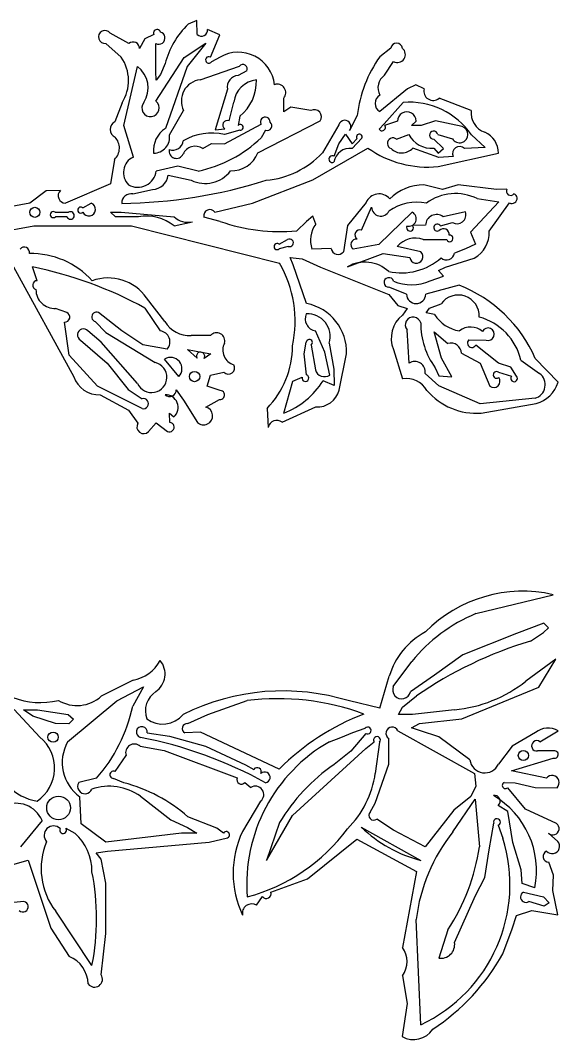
# Model space of a CAD drawing. Extents: x 0.1 to 7.7, y 0.72 to 10.33.
# Drawn here: x 2.095 to 3.735, y 7.114 to 10.216 of the extents above; entities that cross this region are included whole.
import ezdxf

# ---------------------------------------------------------------- set-up
doc = ezdxf.new("R2010")
doc.units = 0

msp = doc.modelspace()

# ---------------------------------------------------------------- linework, layer by layer
at = {"layer": 'Default', "color": 162, "linetype": 'CONTINUOUS'}
for p, q in [((2.631255, 10.215806), (2.604823, 10.204139)), ((2.63284, 10.17305), (2.631255, 10.215806)), ((2.42488, 10.145133), (2.367424, 10.176746)), ((2.500838, 10.172779), (2.472882, 10.159623)), ((2.701389, 10.171462), (2.663826, 10.188553)), ((2.354114, 10.145921), (2.401668, 10.10398)), ((2.472882, 10.159623), (2.456924, 10.130287)), ((2.506944, 10.060118), (2.506816, 10.145728)), ((2.5928, 10.10322), (2.658957, 10.146425)), ((2.658957, 10.146425), (2.601821, 10.075753)), ((2.673065, 10.103827), (2.701389, 10.171462)), ((3.221417, 10.131322), (3.188078, 10.105405)), ((2.506463, 9.970221), (2.5928, 10.10322)), ((2.534722, 10.084256), (2.520639, 10.051408)), ((2.702504, 10.104161), (2.676267, 10.090129)), ((3.202557, 10.049213), (3.229836, 10.090796)), ((2.409722, 9.895893), (2.450872, 10.07569)), ((2.508028, 10.034033), (2.506944, 10.060118)), ((2.520639, 10.051408), (2.508028, 10.034033)), ((2.601821, 10.075753), (2.535688, 9.887035)), ((2.641062, 10.035216), (2.760814, 10.076421)), ((2.783735, 10.0619), (2.756866, 10.04857)), ((3.298059, 10.019781), (3.27271, 10.007863)), ((3.322908, 10.007571), (3.298059, 10.019781)), ((2.724261, 10.006587), (2.686902, 9.882883)), ((3.27271, 10.007863), (3.188036, 9.938551)), ((2.403909, 9.965087), (2.382084, 9.907469)), ((2.72948, 9.910135), (2.743862, 9.96683)), ((2.895788, 9.937578), (2.895833, 9.979244)), ((3.201684, 9.901296), (3.25929, 9.966269)), ((3.465662, 9.941755), (3.368346, 9.979199)), ((2.548323, 9.867743), (2.591283, 9.942)), ((2.917438, 9.952081), (2.895788, 9.937578)), ((2.978666, 9.94174), (2.917438, 9.952081)), ((3.119074, 9.926721), (3.095551, 9.880305)), ((2.438266, 9.800016), (2.409722, 9.895893)), ((2.716031, 9.840309), (2.826961, 9.899543)), ((2.761788, 9.924043), (2.756858, 9.895956)), ((2.817396, 9.812922), (3.00705, 9.909866)), ((3.063168, 9.89813), (3.013247, 9.812659)), ((3.18611, 9.885198), (3.201684, 9.901296)), ((3.242289, 9.90922), (3.202448, 9.896411)), ((3.284716, 9.895871), (3.298479, 9.909635)), ((3.313432, 9.895865), (3.284716, 9.895871)), ((3.357404, 9.909754), (3.313432, 9.895865)), ((3.43813, 9.89275), (3.357404, 9.909754)), ((2.686902, 9.882883), (2.716298, 9.886076)), ((2.762463, 9.881408), (2.715369, 9.868187)), ((2.839931, 9.881484), (2.826897, 9.858357)), ((3.063042, 9.840679), (3.083262, 9.869823)), ((3.083262, 9.869823), (3.103803, 9.840004)), ((3.239094, 9.854198), (3.276427, 9.868666)), ((3.364221, 9.868087), (3.409095, 9.855722)), ((3.46676, 9.867465), (3.50831, 9.829524)), ((2.64925, 9.82642), (2.676145, 9.84129)), ((2.676145, 9.84129), (2.716031, 9.840309)), ((3.049163, 9.802481), (3.063042, 9.840679)), ((3.103803, 9.840004), (3.118711, 9.856029)), ((3.133362, 9.857559), (3.103967, 9.826241)), ((3.381711, 9.826226), (3.352015, 9.854072)), ((2.984463, 9.730144), (3.151471, 9.827335)), ((3.368056, 9.798642), (3.288326, 9.827449)), ((3.351917, 9.827368), (3.365768, 9.811368)), ((3.365564, 9.770865), (3.548633, 9.811708)), ((3.365768, 9.811368), (3.381711, 9.826226)), ((3.410749, 9.80199), (3.368056, 9.798642)), ((3.50831, 9.829524), (3.445346, 9.82642)), ((2.381035, 9.792954), (2.368643, 9.718852)), ((2.573246, 9.771885), (2.507816, 9.75747)), ((2.635163, 9.756976), (2.573246, 9.771885)), ((2.544297, 9.744657), (2.614551, 9.729198)), ((2.368643, 9.718852), (2.231845, 9.659569)), ((2.801092, 9.659753), (2.984463, 9.730144)), ((3.378827, 9.70142), (3.322266, 9.715309)), ((3.426034, 9.715309), (3.378827, 9.70142)), ((3.542716, 9.700799), (3.426034, 9.715309)), ((2.173168, 9.696841), (2.123582, 9.659184)), ((2.216303, 9.698135), (2.173168, 9.696841)), ((2.436655, 9.687531), (2.496877, 9.70142)), ((3.574869, 9.702226), (3.542716, 9.700799)), ((2.123582, 9.659184), (1.969702, 9.631563)), ((2.284199, 9.645873), (2.310309, 9.659883)), ((2.686207, 9.631975), (2.801092, 9.659753)), ((3.146482, 9.66149), (3.090209, 9.591834)), ((3.132657, 9.577626), (3.162961, 9.647257)), ((3.484022, 9.673642), (3.550166, 9.66395)), ((3.520833, 9.574281), (3.58298, 9.660561)), ((3.550166, 9.66395), (3.520835, 9.631787)), ((2.200866, 9.631984), (2.240995, 9.631975)), ((2.236297, 9.618086), (2.201389, 9.618086)), ((2.368932, 9.63256), (2.400769, 9.631975)), ((2.383707, 9.618086), (2.368932, 9.63256)), ((2.454156, 9.618086), (2.383707, 9.618086)), ((2.400769, 9.631975), (2.562044, 9.618449)), ((2.70221, 9.604219), (2.653044, 9.617358)), ((2.984464, 9.619759), (2.965443, 9.604196)), ((2.993056, 9.595802), (2.984464, 9.619759)), ((3.286528, 9.632068), (3.184622, 9.533745)), ((3.448555, 9.63298), (3.380989, 9.618086)), ((3.520835, 9.631787), (3.464313, 9.571352)), ((2.0191, 9.569816), (2.135377, 9.590308)), ((2.135377, 9.590308), (2.4329, 9.590308)), ((2.4329, 9.590308), (2.882608, 9.477194)), ((2.5625, 9.590308), (2.617948, 9.603018)), ((2.965443, 9.604196), (2.935204, 9.575466)), ((3.090209, 9.591834), (3.077399, 9.511331)), ((3.327057, 9.59258), (3.288289, 9.591337)), ((3.372136, 9.590308), (3.409115, 9.600833)), ((3.464313, 9.571352), (3.478819, 9.534484)), ((2.881422, 9.534762), (2.907531, 9.548772)), ((2.909676, 9.528041), (2.881944, 9.520864)), ((3.039996, 9.521397), (2.981317, 9.519931)), ((3.184622, 9.533745), (3.106859, 9.519869)), ((3.312894, 9.511269), (3.241322, 9.527496)), ((3.320111, 9.548642), (3.391592, 9.548642)), ((3.448476, 9.521075), (3.414851, 9.507935)), ((3.478819, 9.534484), (3.448476, 9.521075)), ((2.915585, 9.493977), (2.952038, 9.490235)), ((2.924387, 9.472354), (2.915585, 9.493977)), ((2.952038, 9.490235), (3.00755, 9.465308)), ((3.089675, 9.466154), (3.198403, 9.506975)), ((3.198403, 9.506975), (3.279076, 9.493999)), ((3.387639, 9.465308), (3.475426, 9.492058)), ((2.073773, 9.466296), (2.257218, 9.131616)), ((2.145952, 9.423769), (2.131704, 9.465519)), ((2.965472, 9.354022), (2.924387, 9.472354)), ((3.00755, 9.465308), (3.215684, 9.381349)), ((3.366751, 9.454252), (3.387639, 9.465308)), ((3.341103, 9.423641), (3.381791, 9.437395)), ((3.381791, 9.437395), (3.366751, 9.454252)), ((3.269103, 9.382831), (3.215427, 9.403556)), ((3.429289, 9.409752), (3.327736, 9.382732)), ((2.534285, 9.299342), (2.478565, 9.371505)), ((3.215684, 9.381349), (3.243259, 9.348281)), ((2.235793, 9.32714), (2.201888, 9.33942)), ((2.473645, 9.340586), (2.52034, 9.270855)), ((3.243259, 9.348281), (3.271717, 9.338847)), ((3.271717, 9.338847), (3.25701, 9.319145)), ((3.328709, 9.325462), (3.339159, 9.339748)), ((3.339159, 9.339748), (3.374594, 9.353487)), ((2.403401, 9.270987), (2.332643, 9.32709)), ((3.354347, 9.320383), (3.328709, 9.325462)), ((2.242631, 9.196907), (2.228624, 9.297858)), ((2.322649, 9.299205), (2.354594, 9.266186)), ((3.276963, 9.172778), (3.270833, 9.274083)), ((2.277939, 9.243117), (2.358328, 9.173133)), ((2.340303, 9.236269), (2.300299, 9.270945)), ((2.354594, 9.266186), (2.504676, 9.17459)), ((2.467008, 9.22834), (2.403401, 9.270987)), ((2.673261, 9.256974), (2.614062, 9.256974)), ((3.020833, 9.206458), (2.99213, 9.271374)), ((3.375864, 9.187701), (3.353163, 9.268053)), ((3.353163, 9.268053), (3.39524, 9.232692)), ((3.459313, 9.243716), (3.51149, 9.243085)), ((2.45143, 9.111348), (2.340303, 9.236269)), ((2.541224, 9.215307), (2.467008, 9.22834)), ((2.631944, 9.187529), (2.603406, 9.214138)), ((2.603406, 9.214138), (2.645354, 9.205771)), ((2.957921, 9.201501), (2.964438, 9.236757)), ((2.979117, 9.227913), (2.992216, 9.15219)), ((3.034248, 9.234061), (3.048611, 9.154868)), ((3.229167, 9.214509), (3.256959, 9.125104)), ((3.549207, 9.172335), (3.479793, 9.227681)), ((2.329425, 9.10318), (2.242631, 9.196907)), ((2.576389, 9.131974), (2.533427, 9.184736)), ((2.645354, 9.205771), (2.673742, 9.201277)), ((2.673742, 9.201277), (2.653411, 9.18685)), ((2.965278, 9.136878), (2.957921, 9.201501)), ((3.035726, 9.136467), (3.020833, 9.206458)), ((3.064435, 9.090968), (3.086628, 9.200843)), ((3.406946, 9.130973), (3.375864, 9.187701)), ((3.436896, 9.202771), (3.493758, 9.172464)), ((3.617451, 9.181752), (3.674056, 9.141292)), ((3.730195, 9.114581), (3.66101, 9.186937)), ((2.358328, 9.173133), (2.422961, 9.093137)), ((3.048611, 9.154868), (3.049164, 9.105001)), ((3.356207, 9.159087), (3.367062, 9.134656)), ((3.493758, 9.172464), (3.522795, 9.103293)), ((3.586336, 9.160776), (3.549207, 9.172335)), ((3.604254, 9.133718), (3.586336, 9.160776)), ((2.662514, 9.103194), (2.673145, 9.13678)), ((2.673145, 9.13678), (2.713903, 9.145863)), ((2.895833, 9.020862), (2.923744, 9.118204)), ((2.923744, 9.118204), (2.952039, 9.130223)), ((3.049164, 9.105001), (3.015368, 9.118645)), ((3.368023, 9.104227), (3.326014, 9.141702)), ((3.367062, 9.134656), (3.406946, 9.130973)), ((3.549035, 9.145194), (3.588371, 9.132866)), ((2.465278, 9.034751), (2.329425, 9.10318)), ((2.422961, 9.093137), (2.464638, 9.064169)), ((2.568891, 9.092036), (2.591198, 9.060461)), ((2.702779, 9.089697), (2.662514, 9.103194)), ((3.493056, 9.04864), (3.368023, 9.104227)), ((2.336947, 9.076418), (2.423951, 9.029563)), ((2.591198, 9.060461), (2.633004, 8.992424)), ((2.659304, 9.039222), (2.700423, 9.062558)), ((3.660325, 9.065937), (3.493056, 9.04864)), ((2.423951, 9.029563), (2.452402, 8.990115)), ((2.844938, 9.035182), (2.848341, 8.977488)), ((2.891027, 8.993084), (2.993475, 9.039475)), ((3.496626, 9.020862), (3.663872, 9.049659)), ((2.548766, 9.021005), (2.561836, 9.009503)), ((2.549653, 8.992543), (2.548766, 9.021005)), ((2.484718, 8.964734), (2.507576, 8.991529)), ((2.507576, 8.991529), (2.542247, 8.965306)), ((3.479671, 8.410651), (3.715509, 8.468376)), ((3.687056, 8.381971), (3.603589, 8.350563)), ((3.701143, 8.367879), (3.687056, 8.381971)), ((3.603589, 8.350563), (3.440729, 8.285772)), ((3.646344, 8.327342), (3.685908, 8.353558)), ((3.685908, 8.353558), (3.701143, 8.367879)), ((3.440729, 8.285772), (3.353934, 8.223432)), ((3.22909, 8.189153), (3.285311, 8.265195)), ((3.72357, 8.271778), (3.632437, 8.205679)), ((3.671842, 8.186875), (3.72357, 8.271778)), ((3.188469, 8.123097), (3.216894, 8.219999)), ((3.353934, 8.223432), (3.281128, 8.173055)), ((2.437463, 8.208546), (2.340788, 8.15974)), ((2.388019, 8.145213), (2.469027, 8.187845)), ((2.469027, 8.187845), (2.4365, 8.129211)), ((3.256659, 8.126486), (3.299662, 8.160292)), ((3.437163, 8.090304), (3.671842, 8.186875)), ((2.237961, 8.020503), (2.388019, 8.145213)), ((2.665184, 8.104193), (2.784212, 8.145868)), ((3.188469, 8.123097), (3.095424, 8.144901)), ((3.244765, 8.103341), (3.256659, 8.126486)), ((2.075726, 8.118563), (2.153957, 8.03498)), ((2.132307, 8.099136), (2.104393, 8.118282)), ((2.104393, 8.118282), (2.146578, 8.118082)), ((2.201389, 8.076415), (2.132307, 8.099136)), ((2.146578, 8.118082), (2.240112, 8.104193)), ((2.240112, 8.104193), (2.256248, 8.089869)), ((2.603568, 8.076427), (2.665184, 8.104193)), ((3.287254, 8.104193), (3.244765, 8.103341)), ((3.41492, 8.118082), (3.287254, 8.104193)), ((2.241626, 8.075633), (2.201389, 8.076415)), ((2.256248, 8.089869), (2.241626, 8.075633)), ((3.283968, 8.063681), (3.309164, 8.076415)), ((3.312116, 8.053573), (3.283968, 8.063681)), ((3.309164, 8.076415), (3.437163, 8.090304)), ((2.480421, 8.047908), (2.547979, 8.037842)), ((2.547979, 8.037842), (2.657602, 8.007899)), ((2.642692, 8.049658), (2.594609, 8.047625)), ((2.881944, 7.937525), (2.642692, 8.049658)), ((3.034855, 8.020978), (3.069553, 8.033971)), ((3.069553, 8.033971), (3.105581, 8.048577)), ((3.145171, 8.046047), (3.099704, 7.992076)), ((3.105581, 8.048577), (3.143636, 8.062526)), ((3.242842, 8.054502), (3.476209, 7.924649)), ((3.36714, 8.03535), (3.312116, 8.053573)), ((3.461977, 7.965917), (3.36714, 8.03535)), ((3.661815, 8.048517), (3.590623, 8.007237)), ((3.675052, 8.020797), (3.730832, 8.053845)), ((2.459184, 8.00697), (2.531571, 7.994102)), ((2.657602, 8.007899), (2.779667, 7.950913)), ((3.145781, 8.000286), (3.170651, 8.020217)), ((3.1875, 8.019084), (3.174311, 7.924613)), ((3.215278, 7.952886), (3.215278, 8.030713)), ((3.590623, 8.007237), (3.549194, 7.952647)), ((2.382774, 7.93005), (2.416099, 7.979305)), ((2.531571, 7.994102), (2.753941, 7.910762)), ((2.922694, 7.796585), (3.145781, 8.000286)), ((3.099704, 7.992076), (3.048773, 7.951603)), ((3.588578, 7.931831), (3.715505, 7.971097)), ((3.716973, 7.993164), (3.668145, 7.993081)), ((2.779667, 7.950913), (2.804837, 7.936674)), ((3.173611, 7.834255), (3.215278, 7.952886)), ((2.326568, 7.909959), (2.272073, 7.896582)), ((2.409571, 7.896032), (2.378045, 7.909408)), ((3.476209, 7.924649), (3.480194, 7.885802)), ((3.694854, 7.909748), (3.588578, 7.931831)), ((2.777478, 7.896583), (2.795444, 7.881727)), ((3.480194, 7.885802), (3.465037, 7.853992)), ((3.566556, 7.89688), (3.599606, 7.895859)), ((3.631309, 7.81557), (3.576968, 7.880758)), ((3.599606, 7.895859), (3.66037, 7.881496)), ((3.66037, 7.881496), (3.72735, 7.881095)), ((2.280002, 7.771279), (2.275214, 7.853717)), ((2.4599, 7.855131), (2.552316, 7.783719)), ((3.465037, 7.853992), (3.413284, 7.813111)), ((2.825179, 7.839725), (2.770316, 7.748247)), ((3.1588, 7.806972), (3.173611, 7.834255)), ((3.410334, 7.7464), (3.478593, 7.845859)), ((3.478593, 7.845859), (3.491212, 7.700758)), ((3.577396, 7.808094), (3.54806, 7.827215)), ((3.725507, 7.771887), (3.631309, 7.81557)), ((2.692247, 7.757427), (2.604289, 7.792307)), ((2.843379, 7.659512), (2.922694, 7.796585)), ((3.22947, 7.751581), (3.178552, 7.785233)), ((3.413284, 7.813111), (3.326389, 7.701414)), ((3.592186, 7.714643), (3.577396, 7.808094)), ((2.161112, 7.781527), (2.094702, 7.701001)), ((2.233103, 7.757994), (2.260141, 7.742457)), ((2.354167, 7.715302), (2.280002, 7.771279)), ((2.552316, 7.783719), (2.603502, 7.759485)), ((2.603502, 7.759485), (2.631928, 7.743064)), ((2.712749, 7.742914), (2.692247, 7.757427)), ((2.882488, 7.774764), (2.843379, 7.659512)), ((3.131607, 7.760857), (3.3125, 7.659747)), ((3.520833, 7.692024), (3.534604, 7.77293)), ((3.548222, 7.766597), (3.5625, 7.727704)), ((2.584785, 7.74308), (2.354167, 7.715302)), ((2.631928, 7.743064), (2.584785, 7.74308)), ((2.668731, 7.715302), (2.724698, 7.72873)), ((2.967682, 7.604038), (3.118544, 7.724896)), ((3.118544, 7.724896), (3.299476, 7.625863)), ((3.326389, 7.701414), (3.22947, 7.751581)), ((3.72933, 7.717801), (3.700981, 7.742566)), ((2.359892, 7.687525), (2.668731, 7.715302)), ((3.507973, 7.607824), (3.520833, 7.692024)), ((3.618056, 7.631319), (3.592186, 7.714643)), ((2.012908, 7.631338), (2.118101, 7.660968)), ((2.118101, 7.660968), (2.187609, 7.453396)), ((2.324825, 7.683262), (2.359892, 7.687525)), ((2.340626, 7.663711), (2.324825, 7.683262)), ((2.354167, 7.590968), (2.340626, 7.663711)), ((3.621319, 7.589278), (3.618056, 7.631319)), ((3.7163, 7.614884), (3.702319, 7.654272)), ((2.85613, 7.563427), (2.967682, 7.604038)), ((3.299476, 7.625863), (3.256944, 7.394711)), ((3.478801, 7.552728), (3.507973, 7.607824)), ((3.714367, 7.568196), (3.7163, 7.614884)), ((2.354167, 7.437701), (2.354167, 7.590968)), ((3.659722, 7.576413), (3.621319, 7.589278)), ((3.729934, 7.494461), (3.714367, 7.568196)), ((2.813161, 7.523488), (2.831305, 7.549612)), ((3.415381, 7.409999), (3.478801, 7.552728)), ((3.624959, 7.563293), (3.686326, 7.549337)), ((3.686326, 7.549337), (3.70298, 7.530267)), ((2.105188, 7.534779), (1.961686, 7.520857)), ((2.3125, 7.340301), (2.202204, 7.505415)), ((3.603557, 7.492145), (3.650227, 7.507376)), ((3.6875, 7.520857), (3.641242, 7.534746)), ((3.650227, 7.507376), (3.729934, 7.494461)), ((3.70298, 7.530267), (3.6875, 7.520857)), ((3.3125, 7.159745), (3.298611, 7.480145)), ((3.59097, 7.451846), (3.603557, 7.492145)), ((2.187609, 7.453396), (2.243478, 7.367769)), ((3.394827, 7.448556), (3.367448, 7.362281)), ((3.562333, 7.375863), (3.59097, 7.451846)), ((2.340257, 7.311715), (2.354167, 7.437701)), ((3.256944, 7.308986), (3.270833, 7.223947)), ((3.270833, 7.223947), (3.256077, 7.124164))]:
    msp.add_line(p, q, dxfattribs=at)
for centre, radius in [((2.138744, 9.631783), 0.015291), ((2.624655, 9.131981), 0.015693), ((2.194099, 8.034756), 0.015693), ((3.624655, 7.9792), 0.015384), ((2.210784, 7.819469), 0.035971)]:
    msp.add_circle(centre, radius, dxfattribs=at)
for centre, radius, start, end in [((2.788179, 10.016486), 0.262361, 134.33627, 165.030144), ((2.351673, 10.165261), 0.019494, 36.09769, 277.193494), ((2.510524, 10.177257), 0.010671, 16.298594, 204.814323), ((2.515861, 10.162154), 0.018751, 241.160886, 434.836255), ((2.645511, 10.186441), 0.018436, 226.580506, 366.577417), ((2.437629, 10.130645), 0.019298, 358.93597, 491.348475), ((3.239137, 10.128297), 0.017977, 7.878898, 170.31365), ((2.757499, 10.008016), 0.110762, 6.268596, 119.770141), ((3.241624, 10.111976), 0.02424, 240.902435, 410.800723), ((2.297315, 10.032832), 0.1263, 327.562184, 394.286334), ((2.667972, 10.095413), 0.009835, 58.813027, 327.498905), ((2.771361, 10.067719), 0.013674, 334.817516, 500.472246), ((3.51125, 9.877937), 0.395198, 144.859786, 172.909272), ((2.401193, 10.010266), 0.082148, 327.142586, 412.789189), ((2.759951, 10.012521), 0.03618, 94.891825, 189.439821), ((3.229928, 10.010318), 0.047561, 125.134224, 208.255385), ((2.64957, 9.970772), 0.065002, 97.521315, 206.2721), ((2.821137, 9.957586), 0.077826, 96.370855, 173.178164), ((2.678297, 10.029267), 0.134324, 308.430495, 362.416996), ((2.876336, 9.99596), 0.025682, 319.392159, 469.887837), ((3.201729, 9.963177), 0.028177, 119.07937, 240.923972), ((3.350073, 10.000505), 0.028069, 165.420027, 310.616789), ((2.490681, 9.949128), 0.026343, 141.030249, 413.194056), ((3.277877, 9.738073), 0.228952, 34.412545, 94.656722), ((2.988643, 9.92205), 0.022074, 326.496669, 476.873345), ((3.270384, 9.909454), 0.028096, 0.369623, 180.478427), ((3.530291, 9.935845), 0.064898, 174.774598, 248.961762), ((2.394372, 9.884085), 0.026416, 117.719665, 243.566623), ((2.723856, 9.897576), 0.013761, 65.875889, 236.687793), ((2.763633, 9.890213), 0.008882, 262.42962, 499.710578), ((2.839516, 9.907141), 0.014675, 356.65568, 571.183276), ((2.845184, 9.894955), 0.014459, 248.696016, 411.594442), ((3.081394, 9.892914), 0.018957, 318.311216, 524.029566), ((3.194985, 9.889775), 0.009986, 207.282156, 401.643122), ((2.578578, 9.820706), 0.078988, 122.887429, 186.48804), ((2.499728, 9.860859), 0.04908, 270.428869, 368.062791), ((2.675861, 9.706631), 0.166317, 76.258068, 121.107388), ((3.125573, 9.861231), 0.008611, 334.755345, 577.167595), ((3.344132, 9.902781), 0.075814, 206.742883, 275.894297), ((3.351767, 9.866611), 0.012542, 6.757907, 271.134124), ((3.430754, 9.868636), 0.025217, 210.805173, 432.991787), ((3.481069, 9.812869), 0.067574, 359.015439, 427.441152), ((2.348244, 9.827477), 0.047614, 313.526168, 403.795953), ((2.55832, 9.852547), 0.03181, 250.274804, 353.65303), ((2.627171, 9.791066), 0.041682, 58.015759, 154.14132), ((2.551781, 10.146665), 0.39851, 282.077519, 313.65867), ((3.228006, 9.841512), 0.016849, 48.847208, 250.143675), ((3.430554, 9.810655), 0.021618, 46.823598, 203.629428), ((2.569316, 9.818105), 0.022193, 168.303576, 336.470439), ((2.736089, 9.845546), 0.087608, 268.551928, 338.136996), ((2.818335, 9.995082), 0.266962, 275.150358, 316.895741), ((3.043566, 9.793783), 0.010343, 57.237957, 299.19443), ((3.098046, 9.776467), 0.050125, 83.216073, 170.484793), ((3.334428, 10.086896), 0.317562, 234.821201, 275.62681), ((3.254447, 9.858303), 0.045823, 225.41948, 317.675615), ((2.460961, 9.752469), 0.052687, 115.516401, 224.853517), ((2.451286, 9.765203), 0.057056, 240.983893, 352.21053), ((2.496044, 9.749956), 0.048543, 270.982868, 353.733338), ((2.656653, 9.816416), 0.096848, 244.232512, 322.877868), ((2.385254, 11.179841), 1.52094, 270.66416, 287.487804), ((3.320987, 9.570503), 0.144811, 89.493769, 135.305545), ((2.232187, 9.682122), 0.022555, 134.767667, 269.132636), ((2.431084, 9.659873), 0.028213, 78.610118, 181.766884), ((3.185481, 9.645724), 0.042065, 39.274203, 157.988563), ((3.41839, 9.539643), 0.149209, 63.90463, 126.391748), ((3.585932, 9.695994), 0.012698, 150.605771, 321.628732), ((3.590316, 9.673923), 0.015243, 241.232317, 428.56473), ((2.278315, 9.638693), 0.009283, 50.664489, 313.643553), ((2.302858, 9.641031), 0.020271, 206.534076, 428.435104), ((3.190924, 9.648371), 0.027985, 182.281679, 332.963114), ((3.300801, 9.515516), 0.147136, 78.607856, 125.265374), ((2.194982, 9.624804), 0.009283, 50.664489, 313.643553), ((2.247017, 9.6222), 0.011482, 200.992453, 481.635784), ((2.477363, 9.483423), 0.136648, 51.461766, 99.77805), ((2.604301, 9.662559), 0.061085, 226.228805, 282.910085), ((2.670998, 9.621552), 0.018437, 34.424252, 193.149549), ((3.275907, 9.612045), 0.022665, 256.405613, 422.055901), ((3.360622, 9.591381), 0.033586, 52.668368, 177.953001), ((3.422847, 9.624253), 0.027149, 239.615027, 378.751655), ((2.88335, 10.113666), 0.540692, 250.426514, 275.503268), ((3.065244, 9.545789), 0.08782, 145.285466, 197.124531), ((3.279837, 9.585279), 0.010399, 152.904103, 395.632807), ((3.362849, 9.585198), 0.0106, 28.822275, 304.091055), ((3.12757, 9.563043), 0.015445, 70.768361, 235.79983), ((3.295135, 9.484343), 0.068979, 68.772275, 141.274011), ((3.381635, 9.564621), 0.017441, 351.003332, 497.430259), ((3.400833, 9.552192), 0.009899, 201.019703, 461.487103), ((3.43185, 9.569772), 0.089097, 299.279959, 362.900531), ((2.106146, 9.509714), 0.016172, 348.29963, 501.23453), ((2.875537, 9.527582), 0.009283, 50.664489, 313.643553), ((2.913598, 9.538923), 0.011567, 250.177997, 481.633336), ((3.061001, 9.524924), 0.021299, 189.531894, 320.343899), ((3.117175, 9.533367), 0.016989, 84.210989, 232.61001), ((2.12635, 9.254511), 0.251961, 42.160137, 90.993355), ((3.253475, 9.630913), 0.183513, 257.98642, 311.31879), ((3.299026, 9.496679), 0.020129, 187.651766, 406.451495), ((3.390754, 9.511319), 0.024334, 228.529018, 352.006378), ((1.89037, 8.274581), 1.215145, 61.314313, 78.544595), ((2.5782, 9.299904), 0.352273, 347.85127, 390.2169), ((3.142553, 9.374199), 0.106075, 46.717365, 119.900425), ((2.361385, 9.288191), 0.14378, 35.412481, 109.613428), ((3.215528, 9.418351), 0.014795, 16.20168, 269.608195), ((2.145854, 9.409852), 0.013917, 89.597206, 254.592713), ((3.284094, 9.550113), 0.138727, 246.931293, 294.264233), ((3.279342, 9.021913), 0.415816, 23.382376, 68.8624), ((2.198404, 9.395565), 0.056253, 179.113536, 273.551661), ((3.298421, 9.383468), 0.029324, 181.244705, 358.562014), ((3.426611, 9.31602), 0.064105, 357.47602, 504.235347), ((2.937413, 9.207326), 0.149355, 357.512179, 439.171632), ((2.229835, 9.31308), 0.01527, 265.453965, 427.035197), ((2.326545, 9.313542), 0.014857, 65.766347, 254.794394), ((2.997691, 9.30757), 0.036621, 155.939447, 261.265071), ((2.968652, 9.254063), 0.068578, 343.04145, 453.678306), ((3.312862, 9.24826), 0.090244, 128.235355, 201.962466), ((3.289451, 9.289044), 0.023885, 15.206582, 218.785524), ((3.449801, 9.38375), 0.114572, 213.577853, 260.160108), ((3.44249, 9.139857), 0.179907, 13.46601, 74.471633), ((2.286547, 9.259098), 0.018151, 40.744465, 241.690417), ((2.608721, 9.343208), 0.086399, 210.511512, 273.544359), ((3.543775, 9.29439), 0.231277, 179.772399, 215.805082), ((3.464274, 9.227706), 0.054974, 48.897844, 128.274906), ((3.51742, 9.260985), 0.018857, 251.669124, 514.406874), ((2.516321, 9.237644), 0.033453, 318.109416, 443.098348), ((2.691712, 9.240721), 0.024588, 343.42085, 498.624187), ((2.973679, 9.235491), 0.009327, 305.664356, 532.195245), ((3.468025, 9.233746), 0.01324, 131.147523, 332.732096), ((2.75698, 9.212616), 0.046732, 153.173683, 253.800122), ((2.647034, 9.226918), 0.275552, 315.906904, 359.760943), ((3.403898, 9.200788), 0.033058, 3.439108, 105.18223), ((2.552079, 9.156051), 0.034216, 315.274888, 483.034282), ((2.64289, 9.19391), 0.01267, 326.136666, 570.240404), ((2.493999, 9.129543), 0.046295, 203.143994, 436.665751), ((2.727924, 9.158173), 0.018658, 221.284619, 390.844609), ((3.019751, 9.160322), 0.02871, 196.453519, 303.8092), ((3.294528, 9.146254), 0.031813, 351.773797, 483.513197), ((2.334407, 9.157929), 0.08155, 198.823323, 271.784756), ((2.805235, 9.253567), 0.249719, 291.272197, 327.296193), ((2.961804, 9.127292), 0.010196, 163.296311, 430.078782), ((3.267829, 9.051901), 0.074005, 30.914652, 98.446302), ((3.53493, 9.1175), 0.018683, 229.496376, 398.152897), ((3.543123, 9.136892), 0.010192, 54.544173, 309.617758), ((3.596666, 9.126695), 0.010339, 143.355193, 402.78332), ((3.648291, 9.107058), 0.042846, 286.31171, 413.033872), ((2.548512, 9.091602), 0.020384, 227.781561, 361.219263), ((2.702107, 9.076084), 0.01363, 262.901726, 447.174416), ((2.997399, 9.108708), 0.069344, 266.756664, 345.176939), ((3.481719, 9.217551), 0.197253, 220.318176, 274.333964), ((3.636435, 9.144026), 0.098275, 286.211473, 342.565494), ((2.468946, 9.049547), 0.015244, 256.076801, 466.415864), ((2.536142, 9.038091), 0.038438, 311.947341, 451.978476), ((2.651852, 9.012621), 0.027625, 226.978525, 434.351965), ((2.874734, 8.971465), 0.027072, 52.995612, 167.144825), ((2.46967, 8.978838), 0.020624, 146.85499, 316.85366), ((2.548328, 8.978278), 0.014326, 244.882173, 444.693366), ((3.622636, 8.064074), 0.414832, 77.062879, 135.485382), ((3.676534, 7.945021), 0.505536, 112.918087, 140.703363), ((3.432114, 8.156867), 0.224289, 117.995999, 163.651512), ((4.003435, 7.142998), 1.237006, 106.77857, 124.67584), ((2.416693, 8.325071), 0.118362, 280.106372, 330.9945), ((2.470116, 8.226781), 0.064668, 304.665078, 399.228904), ((2.15518, 8.366554), 0.226524, 212.856445, 284.072864), ((3.254435, 8.178927), 0.027331, 158.026367, 347.594515), ((3.378391, 8.52265), 0.406214, 275.159367, 308.711566), ((2.266923, 8.24024), 0.109254, 238.759413, 312.538659), ((2.546079, 8.114138), 0.071204, 123.385666, 199.557479), ((2.893423, 7.493145), 0.682341, 72.780064, 116.423628), ((1.957008, 8.232441), 0.490478, 318.891694, 347.8503), ((2.878799, 7.401626), 0.750229, 69.65401, 97.242991), ((2.527026, 8.15588), 0.081293, 233.772943, 320.527022), ((3.400086, 7.42244), 0.730605, 110.883755, 135.169441), ((2.463928, 8.050288), 0.016663, 351.790172, 615.285833), ((2.602825, 8.060864), 0.015581, 87.268006, 238.175428), ((3.150925, 8.054894), 0.010553, 236.96059, 493.682078), ((3.225606, 8.04661), 0.018957, 24.599703, 236.989403), ((2.07665, 7.940698), 0.121924, 304.570981, 410.650064), ((2.219174, 6.779587), 1.277432, 60.908061, 79.147294), ((3.179498, 8.02594), 0.010537, 319.408498, 572.897119), ((3.699971, 8.00394), 0.058677, 58.267745, 130.562103), ((2.351798, 7.958376), 0.129686, 151.376057, 233.805459), ((2.441396, 7.98729), 0.026528, 47.890555, 197.517717), ((3.282976, 7.587182), 0.499743, 119.768559, 184.423844), ((3.66534, 8.008499), 0.015671, 51.700572, 280.310239), ((2.166732, 7.984858), 0.146058, 182.6715, 261.773534), ((3.719304, 7.981926), 0.011477, 250.666324, 461.720188), ((2.815089, 7.92958), 0.012467, 332.838056, 505.316827), ((3.378682, 7.474781), 0.579826, 124.679002, 148.844163), ((3.507558, 7.972245), 0.046018, 187.904121, 334.793938), ((2.377895, 7.920305), 0.010898, 63.405257, 270.786384), ((2.766885, 7.905623), 0.013927, 158.345725, 319.521522), ((2.837786, 7.912165), 0.016496, 278.688548, 494.707491), ((2.88357, 7.965203), 0.293561, 314.650361, 352.052461), ((3.712022, 7.896464), 0.021707, 314.924181, 502.269805), ((2.291191, 7.88494), 0.022384, 148.661225, 339.234447), ((2.364167, 7.718492), 0.166838, 54.983947, 108.177012), ((2.288808, 7.434698), 0.476878, 48.581407, 75.33087), ((2.809294, 7.860005), 0.025761, 308.070034, 482.523552), ((3.570252, 7.887844), 0.009763, 112.245701, 313.464718), ((3.537087, 7.84039), 0.017146, 309.789808, 462.444167), ((3.400327, 7.628466), 0.264567, 348.65324, 419.804156), ((2.08046, 7.745309), 0.08841, 24.182858, 113.455787), ((3.169572, 7.796916), 0.014736, 136.970405, 307.547332), ((3.544429, 7.776249), 0.01037, 291.452257, 558.665495), ((2.195616, 7.736035), 0.028672, 46.080941, 222.265666), ((2.224701, 7.751999), 0.010322, 152.981374, 395.509448), ((2.638497, 8.09145), 0.562166, 285.076633, 323.411083), ((3.415824, 8.05697), 0.410441, 226.174219, 255.419559), ((3.714302, 7.756342), 0.019163, 225.960116, 414.214556), ((2.158256, 7.626645), 0.15425, 359.464646, 408.660617), ((2.721043, 7.737776), 0.009757, 291.999952, 508.226867), ((3.043019, 7.620649), 0.301078, 154.925133, 205.135956), ((3.829272, 7.414044), 0.534762, 141.573924, 172.899582), ((3.111748, 7.587112), 0.472169, 295.161393, 377.323048), ((2.36756, 7.634668), 0.209879, 156.977472, 218.013496), ((2.871717, 7.792994), 0.626324, 326.637384, 351.531466), ((3.712372, 7.702884), 0.022585, 220.609978, 401.337498), ((3.702611, 7.67203), 0.017761, 114.566213, 269.057791), ((1.595796, 7.482752), 0.730723, 348.758473, 371.241527), ((2.842713, 7.558324), 0.014355, 217.368988, 380.822324), ((3.632378, 7.548607), 0.016453, 116.803234, 302.59861), ((2.10243, 7.518877), 0.016139, 224.91683, 440.159958), ((2.798546, 7.498756), 0.028727, 59.421058, 192.045191), ((3.197825, 7.351849), 0.073023, 324.057523, 395.942477), ((3.373697, 7.403937), 0.042122, 261.46874, 368.273689), ((2.206115, 7.280461), 0.094966, 2.182957, 66.831565), ((2.998505, 7.686072), 0.643531, 303.001791, 331.181162), ((2.320413, 7.298211), 0.024002, 216.07083, 394.236708), ((3.29116, 7.182915), 0.068428, 239.156797, 327.721964)]:
    msp.add_arc(centre, radius, start, end, dxfattribs=at)

doc.saveas('drawing.dxf')
